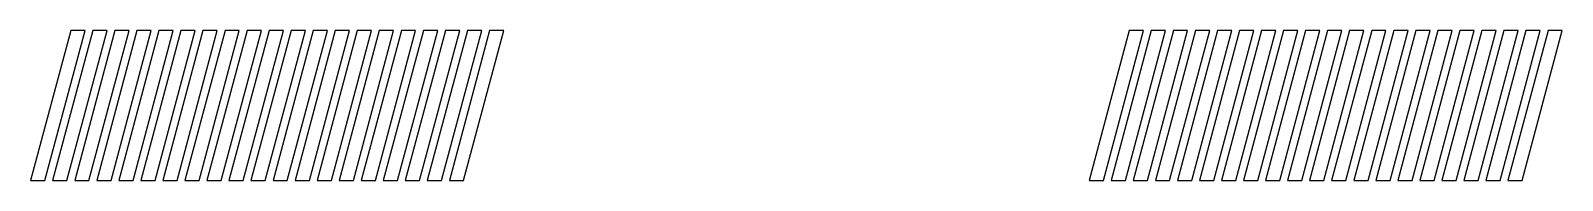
# Model space of a CAD drawing. Header units: millimetres. Extents: x -58 to 71, y 9 to 22.
import ezdxf

# ---------------------------------------------------------------- set-up
doc = ezdxf.new("R2010")
doc.units = ezdxf.units.MM
doc.layers.add('Serrations', color=5, linetype='Continuous')

msp = doc.modelspace()

# ---------------------------------------------------------------- linework, layer by layer
at = {"layer": 'Serrations'}
for points in [[(-54.35, 21.56), (-57.72, 9), (-56.52, 9), (-53.15, 21.56)], [(-52.5, 21.56), (-55.87, 9), (-54.67, 9), (-51.3, 21.56)], [(-50.65, 21.56), (-54.02, 9), (-52.82, 9), (-49.45, 21.56)], [(-48.8, 21.56), (-52.17, 9), (-50.97, 9), (-47.6, 21.56)], [(-46.95, 21.56), (-50.32, 9), (-49.12, 9), (-45.75, 21.56)], [(-45.1, 21.56), (-48.47, 9), (-47.27, 9), (-43.9, 21.56)], [(-43.25, 21.56), (-46.62, 9), (-45.42, 9), (-42.05, 21.56)], [(-41.4, 21.56), (-44.77, 9), (-43.57, 9), (-40.2, 21.56)], [(-39.55, 21.56), (-42.92, 9), (-41.72, 9), (-38.35, 21.56)], [(-37.7, 21.56), (-41.07, 9), (-39.87, 9), (-36.5, 21.56)], [(-35.85, 21.56), (-39.22, 9), (-38.02, 9), (-34.65, 21.56)], [(-34, 21.56), (-37.37, 9), (-36.17, 9), (-32.8, 21.56)], [(-32.15, 21.56), (-35.52, 9), (-34.32, 9), (-30.95, 21.56)], [(-30.3, 21.56), (-33.67, 9), (-32.47, 9), (-29.1, 21.56)], [(-28.45, 21.56), (-31.82, 9), (-30.62, 9), (-27.25, 21.56)], [(-26.6, 21.56), (-29.97, 9), (-28.77, 9), (-25.4, 21.56)], [(-24.75, 21.56), (-28.12, 9), (-26.92, 9), (-23.55, 21.56)], [(-22.9, 21.56), (-26.27, 9), (-25.07, 9), (-21.7, 21.56)], [(-21.05, 21.56), (-24.42, 9), (-23.22, 9), (-19.85, 21.56)], [(-19.2, 21.56), (-22.57, 9), (-21.37, 9), (-18, 21.56)], [(34.5, 21.56), (32.82, 15.28), (31.14, 9), (32.34, 9), (35.7, 21.56)], [(36.35, 21.56), (32.99, 9), (34.19, 9), (37.55, 21.56)], [(38.2, 21.56), (34.84, 9), (36.04, 9), (39.4, 21.56)], [(40.05, 21.56), (36.69, 9), (37.89, 9), (41.25, 21.56)], [(41.9, 21.56), (38.54, 9), (39.74, 9), (43.1, 21.56)], [(43.75, 21.56), (40.39, 9), (41.59, 9), (44.95, 21.56)], [(45.6, 21.56), (42.24, 9), (43.44, 9), (46.8, 21.56)], [(47.45, 21.56), (44.09, 9), (45.29, 9), (48.65, 21.56)], [(49.3, 21.56), (45.94, 9), (47.14, 9), (50.5, 21.56)], [(51.15, 21.56), (47.79, 9), (48.99, 9), (52.35, 21.56)], [(53, 21.56), (49.64, 9), (50.84, 9), (54.2, 21.56)], [(54.85, 21.56), (51.49, 9), (52.69, 9), (56.05, 21.56)], [(56.7, 21.56), (53.34, 9), (54.54, 9), (57.9, 21.56)], [(58.55, 21.56), (55.19, 9), (56.39, 9), (59.75, 21.56)], [(60.4, 21.56), (57.04, 9), (58.24, 9), (61.6, 21.56)], [(62.25, 21.56), (58.89, 9), (60.09, 9), (63.45, 21.56)], [(64.1, 21.56), (60.74, 9), (61.94, 9), (65.3, 21.56)], [(65.95, 21.56), (62.59, 9), (63.79, 9), (67.15, 21.56)], [(67.8, 21.56), (64.44, 9), (65.64, 9), (69, 21.56)], [(69.65, 21.56), (66.29, 9), (67.49, 9), (70.85, 21.56)]]:
    msp.add_lwpolyline(points, close=True, dxfattribs=at)

doc.saveas('drawing.dxf')
